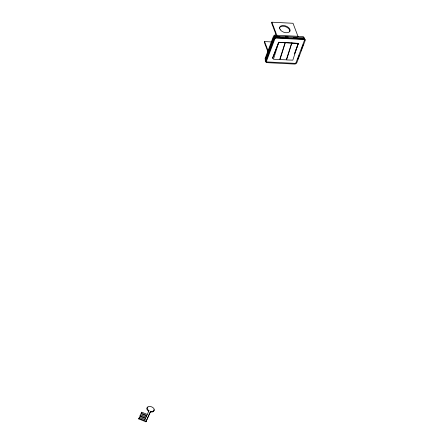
<?xml version="1.0" encoding="UTF-8"?>
<svg xmlns="http://www.w3.org/2000/svg" width="444" height="444" viewBox="0 0 444 444"><rect width="100%" height="100%" fill="white"/><g stroke="black" fill="none" stroke-linecap="round" stroke-linejoin="round"><path stroke-width="0.67" d="M271.406 41.925L264.585 41.575L264.313 42.302L267.926 51.848M298.079 36.647L293.018 23.282L271.867 22.2L271.595 22.927L275.63 33.594L274.908 35.526M265.889 58.991L268.737 51.41M269.924 48.246L272.061 42.563M272.538 41.298L273.249 39.405M147.902 407.287A3.746 2.253 20.6 0 0 148.662 411.161L148.89 410.55A3.746 2.253 20.6 0 1 148.357 406.587A3.746 2.253 20.6 0 1 154.057 408.874A3.746 2.253 20.6 0 1 150.683 411.266L145.91 421.8L138.778 418.936L139.433 417.371L144.96 419.591M139.433 417.371L138.778 418.936M140.16 415.751L145.688 417.971L145.454 418.581L139.927 416.361L140.16 415.751L140.587 414.796L146.115 417.016M140.587 414.796L139.927 416.361M141.309 413.175L146.836 415.395L146.609 416.006L141.081 413.791L141.309 413.175L141.736 412.221L147.264 414.441M141.736 412.221L141.081 413.791M145.91 421.8L150.583 411.238M294.938 52.536L298.34 43.49M294.5 53.957L298.346 43.346L278.732 42.363L272.627 58.109L272.877 58.414M297.591 59.674L299.25 55.256M301.154 50.2L303.291 44.511M144.972 419.663L145.688 417.971M146.126 417.088L146.836 415.395M147.28 414.502L148.984 410.6M279.06 42.363L278.604 42.652L273.443 59.268L279.687 59.474L285.037 42.985L284.782 42.657M285.625 42.702L285.17 42.99L280.009 59.607L286.258 59.807L291.608 43.318L291.353 42.99M292.196 43.035L291.741 43.323L286.58 59.94L292.824 60.145L298.174 43.656L297.918 43.329M276.501 36.469L279.925 36.641M285.409 36.924L288.15 37.063M293.628 37.34L297.053 37.518M272.827 58.286L272.583 57.981L278.682 42.236L298.396 43.473M150.355 411.854L150.455 411.882A3.746 2.253 20.6 0 0 153.918 409.701M139.005 418.326L146.137 421.19M271.867 22.2L276.928 35.564M264.585 41.575L268.148 50.982M279.359 28.222A5.489 3.302 20.6 0 1 285.259 26.596A5.489 3.302 20.6 0 1 289.81 31.485M304.567 39.072A1.92 1.354 -20.7 0 0 303.324 37.546L275.924 36.142A1.92 1.354 -20.7 0 0 273.604 37.49L265.296 59.601A1.92 1.354 -20.7 0 0 265.717 60.889M304.95 40.088A1.92 1.354 -20.7 0 0 303.713 38.561L276.312 37.163A1.92 1.354 -20.7 0 0 273.992 38.506L265.679 60.623A1.92 1.354 -20.7 0 0 266.478 62.077M296.642 62.204A1.92 1.354 -20.7 0 1 296.437 62.571M295.737 63.192A1.92 1.354 -20.7 0 1 295.282 63.403M265.279 59.18A1.537 1.082 -20.7 0 1 265.168 58.347L273.482 36.236A1.537 1.082 -20.7 0 1 275.336 35.159L302.736 36.558A1.537 1.082 -20.7 0 1 303.729 37.779M265.762 60.456A1.537 1.082 -20.7 0 1 265.623 60.206M303.219 37.834A1.537 1.082 -20.7 0 1 304.234 38.467M273.965 37.507A1.537 1.082 -20.7 0 1 274.12 37.213M274.37 36.941A1.537 1.082 -20.7 0 1 274.686 36.719M275.047 36.547A1.537 1.082 -20.7 0 1 275.435 36.452M274.187 39.017L265.873 61.128A1.92 1.354 -20.7 0 0 267.11 62.654L294.511 64.058A1.92 1.354 -20.7 0 0 296.831 62.709L305.145 40.598A1.92 1.354 -20.7 0 0 303.907 39.072L276.501 37.673A1.92 1.354 -20.7 0 0 274.187 39.017M274.847 38.928L266.539 61.039A1.154 0.816 -20.7 0 0 267.282 61.955L294.683 63.353A1.154 0.816 -20.7 0 0 296.07 62.549L304.384 40.437A1.154 0.816 -20.7 0 0 303.641 39.522L276.24 38.117A1.154 0.816 -20.7 0 0 274.847 38.928M280.303 29.815A5.489 3.302 20.6 0 0 289.427 31.879A5.489 3.302 20.6 0 0 284.848 25.68A5.489 3.302 20.6 0 0 280.303 29.815"/></g></svg>
